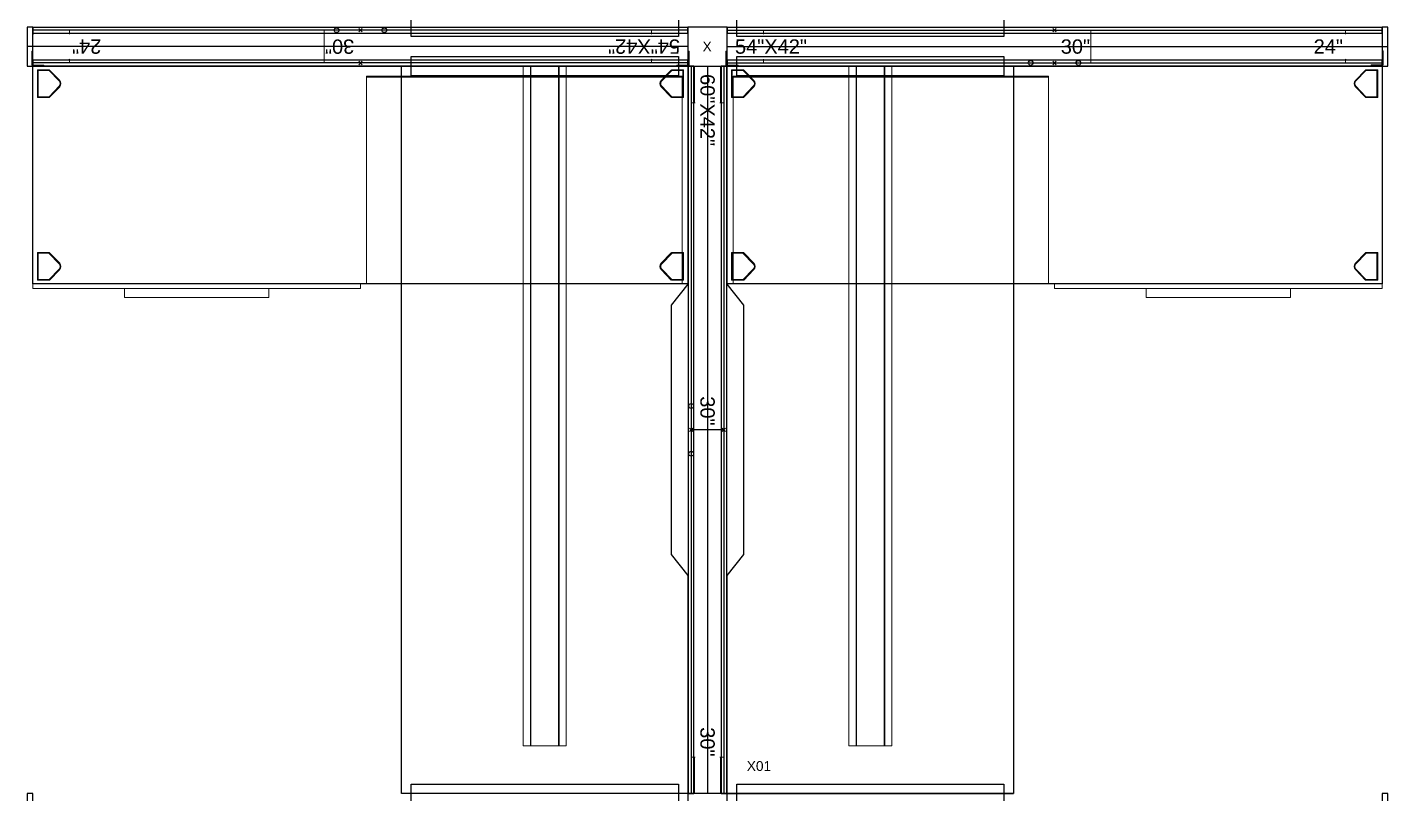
# Model space of a CAD drawing. Header units: millimetres. Extents: x 2230.7 to 2245.2, y 2431 to 2439.
# Drawn here: x 2230.689 to 2233.539, y 2432.591 to 2434.197 of the extents above; entities that cross this region are included whole.
import ezdxf

# ---------------------------------------------------------------- set-up
doc = ezdxf.new("R2010")
doc.units = ezdxf.units.MM
for name, color, linetype in [('DD2D', 7, 'Continuous'), ('DD2D_Geometry', 7, 'Continuous'), ('ENFASIS NEW', 7, 'Continuous'), ('FLEXIFRONTERAS', 7, 'Continuous'), ('Id Unión', 7, 'Continuous')]:
    doc.layers.add(name, color=color, linetype=linetype)
doc.styles.get("Standard").update_dxf_attribs({"font": 'arial.ttf'})

# ---------------------------------------------------------------- blocks, each defined once
blk = doc.blocks.new('DD40102460AB')
at = {"color": 1}
for p, q in [((0.0035, -0.0035), (-0.0035, 0.0035)), ((0.0035, 0.0035), (-0.0035, -0.0035))]:
    blk.add_line(p, q, dxfattribs=at)
blk.add_lwpolyline([(-0.2612, -0.0417), (0.2612, -0.0417), (0.305, -0.0067), (0.762, -0.0067), (0.762, -0.6067), (-0.762, -0.6067), (-0.762, -0.0067), (-0.305, -0.0067)], close=True)
blk.add_point((0, 0), dxfattribs=at)
blk.add_point((0, 0))
blk = doc.blocks.new('DD50025418')
at = {"color": 0, "linetype": 'Continuous', "lineweight": 0}
for p, q in [((0, -0.456), (0, 0)), ((0, 0), (1.372, 0)), ((1.372, 0), (1.372, -0.456)), ((0.0092, -0.0075), (0.0092, -0.0655)), ((0.0107, -0.0075), (0.0092, -0.0075)), ((0.0333, -0.0075), (0.0107, -0.0075)), ((0.0107, -0.064), (0.0107, -0.0091)), ((0.0107, -0.0091), (0.0333, -0.0091)), ((0.0124, -0.0211), (0.6735, -0.0211)), ((0.0124, -0.0227), (0.0124, -0.0211)), ((0.0124, -0.0227), (0.6735, -0.0227)), ((0.0124, -0.456), (0.0124, -0.0227)), ((0.0337, -0.0092), (0.0549, -0.0309)), ((0.056, -0.0299), (0.0348, -0.0081)), ((0.6735, -0.0211), (0.6735, -0.0227)), ((0.6735, -0.0227), (0.6735, -0.456)), ((1.316, -0.0299), (1.3372, -0.0081)), ((1.3383, -0.0092), (1.3171, -0.0309)), ((1.3387, -0.0075), (1.3613, -0.0075)), ((1.3613, -0.0091), (1.3387, -0.0091)), ((1.3613, -0.0075), (1.3628, -0.0075)), ((1.3613, -0.064), (1.3613, -0.0091)), ((1.3628, -0.0075), (1.3628, -0.0655)), ((0.0549, -0.0421), (0.0337, -0.0639)), ((0.0348, -0.0649), (0.056, -0.0432)), ((1.3372, -0.0649), (1.316, -0.0432)), ((1.3171, -0.0421), (1.3383, -0.0639)), ((0.0092, -0.0655), (0.0333, -0.0655)), ((0.0333, -0.064), (0.0107, -0.064)), ((1.3387, -0.064), (1.3613, -0.064)), ((1.3628, -0.0655), (1.3387, -0.0655)), ((0.0092, -0.4485), (0.0092, -0.3905)), ((0.0092, -0.3905), (0.0333, -0.3905)), ((0.0107, -0.392), (0.0107, -0.4469)), ((0.0333, -0.392), (0.0107, -0.392)), ((0.0549, -0.4139), (0.0337, -0.3921)), ((0.0348, -0.3911), (0.056, -0.4128)), ((1.3372, -0.3911), (1.316, -0.4128)), ((1.3171, -0.4139), (1.3383, -0.3921)), ((1.3628, -0.3905), (1.3387, -0.3905)), ((1.3387, -0.392), (1.3613, -0.392)), ((1.3613, -0.392), (1.3613, -0.4469)), ((1.3628, -0.4485), (1.3628, -0.3905)), ((0.0337, -0.4468), (0.0549, -0.4251)), ((0.056, -0.4261), (0.0348, -0.4479)), ((1.316, -0.4261), (1.3372, -0.4479)), ((1.3383, -0.4468), (1.3171, -0.4251)), ((1.372, -0.456), (0, -0.456)), ((0.0107, -0.4485), (0.0092, -0.4485)), ((0.0107, -0.4469), (0.0333, -0.4469)), ((0.0333, -0.4485), (0.0107, -0.4485)), ((0.686, -0.456), (0.686, -0.4657)), ((1.3613, -0.4469), (1.3387, -0.4469)), ((1.3387, -0.4485), (1.3613, -0.4485)), ((1.3613, -0.4485), (1.3628, -0.4485)), ((1.372, -0.456), (1.372, -0.4657)), ((0.686, -0.4657), (1.372, -0.4657)), ((0.8781, -0.4848), (0.8781, -0.4657)), ((1.1799, -0.4848), (1.1799, -0.4657)), ((0.8781, -0.4848), (1.1799, -0.4848))]:
    blk.add_line(p, q, dxfattribs=at)
for centre, radius, start, end in [((0.0333, -0.0096), 0.00203, 44.2788, 90), ((0.0333, -0.0096), 0.000507, 44.2788, 90), ((1.3387, -0.0096), 0.00203, 90, 135.7212), ((1.3387, -0.0096), 0.000507, 90, 135.7212), ((0.0491, -0.0365), 0.008, 315.7212, 44.2788), ((0.0491, -0.0365), 0.00952, 315.7212, 44.2788), ((1.3229, -0.0365), 0.00952, 135.7212, 224.2788), ((1.3229, -0.0365), 0.008, 135.7212, 224.2788), ((0.0333, -0.0635), 0.000507, 270, 315.7212), ((0.0333, -0.0635), 0.00203, 270, 315.7212), ((1.3387, -0.0635), 0.00203, 224.2788, 270), ((1.3387, -0.0635), 0.000507, 224.2788, 270), ((0.0333, -0.3925), 0.00203, 44.2788, 90), ((0.0333, -0.3925), 0.000507, 44.2788, 90), ((1.3387, -0.3925), 0.00203, 90, 135.7212), ((1.3387, -0.3925), 0.000507, 90, 135.7212), ((0.0491, -0.4195), 0.008, 315.7212, 44.2788), ((0.0491, -0.4195), 0.00952, 315.7212, 44.2788), ((1.3229, -0.4195), 0.00952, 135.7212, 224.2788), ((1.3229, -0.4195), 0.008, 135.7212, 224.2788), ((0.0333, -0.4464), 0.000507, 270, 315.7212), ((0.0333, -0.4464), 0.00203, 270, 315.7212), ((1.3387, -0.4464), 0.00203, 224.2788, 270), ((1.3387, -0.4464), 0.000507, 224.2788, 270)]:
    blk.add_arc(centre, radius, start, end, dxfattribs=at)
blk = doc.blocks.new('DD50035418')
at = {"color": 0, "linetype": 'Continuous', "lineweight": 0}
for p, q in [((0, 0), (-1.372, 0)), ((-1.372, 0), (-1.372, -0.456)), ((0, -0.456), (0, 0)), ((-1.3628, -0.0075), (-1.3628, -0.0655)), ((-1.3613, -0.0075), (-1.3628, -0.0075)), ((-1.3387, -0.0075), (-1.3613, -0.0075)), ((-1.3613, -0.064), (-1.3613, -0.0091)), ((-1.3613, -0.0091), (-1.3387, -0.0091)), ((-1.3383, -0.0092), (-1.3171, -0.0309)), ((-1.316, -0.0299), (-1.3372, -0.0081)), ((-0.0124, -0.0211), (-0.6735, -0.0211)), ((-0.6735, -0.0211), (-0.6735, -0.0227)), ((-0.0124, -0.0227), (-0.6735, -0.0227)), ((-0.6735, -0.0227), (-0.6735, -0.456)), ((-0.056, -0.0299), (-0.0348, -0.0081)), ((-0.0337, -0.0092), (-0.0549, -0.0309)), ((-0.0333, -0.0075), (-0.0107, -0.0075)), ((-0.0107, -0.0091), (-0.0333, -0.0091)), ((-0.0124, -0.0227), (-0.0124, -0.0211)), ((-0.0124, -0.456), (-0.0124, -0.0227)), ((-0.0107, -0.0075), (-0.0092, -0.0075)), ((-0.0107, -0.064), (-0.0107, -0.0091)), ((-0.0092, -0.0075), (-0.0092, -0.0655)), ((-1.3171, -0.0421), (-1.3383, -0.0639)), ((-1.3372, -0.0649), (-1.316, -0.0432)), ((-0.0348, -0.0649), (-0.056, -0.0432)), ((-0.0549, -0.0421), (-0.0337, -0.0639)), ((-1.3628, -0.0655), (-1.3387, -0.0655)), ((-1.3387, -0.064), (-1.3613, -0.064)), ((-0.0333, -0.064), (-0.0107, -0.064)), ((-0.0092, -0.0655), (-0.0333, -0.0655)), ((-1.3628, -0.4485), (-1.3628, -0.3905)), ((-1.3628, -0.3905), (-1.3387, -0.3905)), ((-1.3613, -0.392), (-1.3613, -0.4469)), ((-1.3387, -0.392), (-1.3613, -0.392)), ((-1.3171, -0.4139), (-1.3383, -0.3921)), ((-1.3372, -0.3911), (-1.316, -0.4128)), ((-0.0348, -0.3911), (-0.056, -0.4128)), ((-0.0549, -0.4139), (-0.0337, -0.3921)), ((-0.0092, -0.3905), (-0.0333, -0.3905)), ((-0.0333, -0.392), (-0.0107, -0.392)), ((-0.0107, -0.392), (-0.0107, -0.4469)), ((-0.0092, -0.4485), (-0.0092, -0.3905)), ((-1.3383, -0.4468), (-1.3171, -0.4251)), ((-1.316, -0.4261), (-1.3372, -0.4479)), ((-0.056, -0.4261), (-0.0348, -0.4479)), ((-0.0337, -0.4468), (-0.0549, -0.4251)), ((-1.372, -0.456), (-1.372, -0.4657)), ((-1.372, -0.456), (0, -0.456)), ((-1.3613, -0.4485), (-1.3628, -0.4485)), ((-1.3613, -0.4469), (-1.3387, -0.4469)), ((-1.3387, -0.4485), (-1.3613, -0.4485)), ((-0.686, -0.456), (-0.686, -0.4657)), ((-0.0107, -0.4469), (-0.0333, -0.4469)), ((-0.0333, -0.4485), (-0.0107, -0.4485)), ((-0.0107, -0.4485), (-0.0092, -0.4485)), ((-0.686, -0.4657), (-1.372, -0.4657)), ((-1.1799, -0.4848), (-1.1799, -0.4657)), ((-0.8781, -0.4848), (-0.8781, -0.4657)), ((-0.8781, -0.4848), (-1.1799, -0.4848))]:
    blk.add_line(p, q, dxfattribs=at)
for centre, radius, start, end in [((-1.3387, -0.0096), 0.00203, 44.2788, 90), ((-1.3387, -0.0096), 0.000507, 44.2788, 90), ((-0.0333, -0.0096), 0.00203, 90, 135.7212), ((-0.0333, -0.0096), 0.000507, 90, 135.7212), ((-1.3229, -0.0365), 0.008, 315.7212, 44.2788), ((-1.3229, -0.0365), 0.00952, 315.7212, 44.2788), ((-0.0491, -0.0365), 0.00952, 135.7212, 224.2788), ((-0.0491, -0.0365), 0.008, 135.7212, 224.2788), ((-1.3387, -0.0635), 0.000507, 270, 315.7212), ((-1.3387, -0.0635), 0.00203, 270, 315.7212), ((-0.0333, -0.0635), 0.00203, 224.2788, 270), ((-0.0333, -0.0635), 0.000507, 224.2788, 270), ((-1.3387, -0.3925), 0.00203, 44.2788, 90), ((-1.3387, -0.3925), 0.000507, 44.2788, 90), ((-0.0333, -0.3925), 0.00203, 90, 135.7212), ((-0.0333, -0.3925), 0.000507, 90, 135.7212), ((-1.3229, -0.4195), 0.008, 315.7212, 44.2788), ((-1.3229, -0.4195), 0.00952, 315.7212, 44.2788), ((-0.0491, -0.4195), 0.00952, 135.7212, 224.2788), ((-0.0491, -0.4195), 0.008, 135.7212, 224.2788), ((-1.3387, -0.4464), 0.000507, 270, 315.7212), ((-1.3387, -0.4464), 0.00203, 270, 315.7212), ((-0.0333, -0.4464), 0.00203, 224.2788, 270), ((-0.0333, -0.4464), 0.000507, 224.2788, 270)]:
    blk.add_arc(centre, radius, start, end, dxfattribs=at)
blk = doc.blocks.new('DD3210S')
at = {"color": 1, "linetype": 'Continuous', "lineweight": 0}
for p, q in [((0.0006, 0.0025), (0.0006, 0.0312)), ((0.0006, 0.0312), (0.0025, 0.0312)), ((0.0025, 0.0025), (0.0025, 0.0312)), ((-0.023, 0.0019), (-0.023, 0)), ((-0.023, 0.0019), (-0.0134, 0.0019)), ((-0.0134, 0), (-0.023, 0)), ((-0.016, 0.0019), (-0.016, 0)), ((0, 0.0019), (-0.0134, 0.0019)), ((-0.0134, 0), (-0.0134, 0.0019)), ((0, 0), (-0.0134, 0)), ((0.0006, 0.0248), (0.0025, 0.0248)), ((0.0006, 0.0112), (0.0025, 0.0112)), ((0.0006, 0.0048), (0.0025, 0.0048))]:
    blk.add_line(p, q, dxfattribs=at)
for radius in [0.000633, 0.00253]:
    blk.add_arc((0, 0.0025), radius, 270, 0, dxfattribs=at)
blk = doc.blocks.new('DD3211S')
at = {"color": 1, "linetype": 'Continuous', "lineweight": 0}
for p, q in [((-0.0025, 0.0025), (-0.0025, 0.0312)), ((-0.0006, 0.0312), (-0.0025, 0.0312)), ((-0.0006, 0.0025), (-0.0006, 0.0312)), ((-0.0006, 0.0248), (-0.0025, 0.0248)), ((-0.0006, 0.0112), (-0.0025, 0.0112)), ((-0.0006, 0.0048), (-0.0025, 0.0048)), ((0, 0.0019), (0.0134, 0.0019)), ((0, 0), (0.0134, 0)), ((0.023, 0.0019), (0.0134, 0.0019)), ((0.0134, 0), (0.0134, 0.0019)), ((0.0134, 0), (0.023, 0)), ((0.016, 0.0019), (0.016, 0)), ((0.023, 0.0019), (0.023, 0))]:
    blk.add_line(p, q, dxfattribs=at)
for radius in [0.00253, 0.000633]:
    blk.add_arc((0, 0.0025), radius, 180, 270, dxfattribs=at)
blk = doc.blocks.new('DD4051NA1854AB')
for p, q in [((-0.686, -0.456), (-0.686, 0)), ((-0.686, 0), (0.686, 0)), ((0.686, 0), (0.686, -0.456)), ((0.686, -0.456), (-0.686, -0.456))]:
    blk.add_line(p, q)
blk = doc.blocks.new('A$C086C6990')
at = {"color": 0, "linetype": 'Continuous', "lineweight": 0}
for p, q in [((-1.3429, 0.1376), (-1.3429, 0.1522)), ((-1.3429, 0.1522), (0.0811, 0.1522)), ((0.0811, 0.1376), (0.0811, 0.1522)), ((-1.3429, 0.136), (-1.3429, 0.1376)), ((-1.3429, 0.1372), (0.0811, 0.1372)), ((-1.3429, 0.136), (0.0811, 0.136)), ((-1.3429, 0.1356), (-1.3429, 0.136)), ((-1.3429, 0.0788), (-1.3429, 0.1356)), ((0.0811, 0.136), (0.0811, 0.1376)), ((0.0811, 0.1356), (0.0811, 0.136)), ((0.0811, 0.0788), (0.0811, 0.1356)), ((-1.3429, 0.0784), (-1.3429, 0.0788)), ((-1.3429, 0.0768), (-1.3429, 0.0784)), ((-1.3429, 0.0784), (0.0811, 0.0784)), ((-1.3429, 0.0772), (0.0811, 0.0772)), ((-1.3429, 0.0622), (-1.3429, 0.0768)), ((-1.3429, 0.0622), (0.0811, 0.0622)), ((0.0811, 0.0784), (0.0811, 0.0788)), ((0.0811, 0.0768), (0.0811, 0.0784)), ((0.0811, 0.0622), (0.0811, 0.0768))]:
    blk.add_line(p, q, dxfattribs=at)
blk = doc.blocks.new('DD330160S')
blk.add_blockref('A$C086C6990', (1.3429, -0.1072))
blk = doc.blocks.new('DD101054422D')
at = {"color": 1, "linetype": 'Continuous', "lineweight": 0}
for p, q in [((0.0765, 0.026), (0.0765, 0.0343)), ((1.2955, 0.0343), (0.0765, 0.0343)), ((0.762, -0.0343), (0.762, 0.0343)), ((1.2955, 0.0343), (1.2955, 0.026)), ((0, -0.0255), (0, 0.0255)), ((0.0017, 0.0275), (0.0218, 0.0275)), ((0.002, 0.0275), (0.0215, 0.0275)), ((0.0747, 0.0275), (0.0215, 0.0275)), ((0.0747, 0.0275), (0.075, 0.0275)), ((1.2973, 0.0275), (1.297, 0.0275)), ((1.2973, 0.0275), (1.3505, 0.0275)), ((1.3703, 0.0275), (1.3502, 0.0275)), ((1.37, 0.0275), (1.3505, 0.0275)), ((1.372, -0.0255), (1.372, 0.0255)), ((0.025, -0.0275), (0.002, -0.0275)), ((0.025, -0.0275), (0.0747, -0.0275)), ((0.0747, -0.0275), (0.075, -0.0275)), ((0.0765, -0.0343), (0.0765, -0.026)), ((1.2955, -0.026), (1.2955, -0.0343)), ((1.2973, -0.0275), (1.297, -0.0275)), ((1.347, -0.0275), (1.2973, -0.0275)), ((1.347, -0.0275), (1.37, -0.0275)), ((1.2955, -0.0343), (0.0765, -0.0343))]:
    blk.add_line(p, q, dxfattribs=at)
at = {"color": 1}
for p, q in [((0.6825, 0.0379), (0.6895, 0.0308)), ((0.6825, 0.0308), (0.6895, 0.0379)), ((0.6825, -0.0379), (0.6895, -0.0308)), ((0.6825, -0.0308), (0.6895, -0.0379))]:
    blk.add_line(p, q, dxfattribs=at)
for centre in [(0.636, -0.0343), (0.736, -0.0343)]:
    blk.add_circle(centre, 0.005, dxfattribs=at)
at = {"color": 1, "linetype": 'Continuous', "lineweight": 0}
for centre, radius, start, end in [((0.002, 0.0255), 0.00203, 90, 180), ((0.075, 0.026), 0.00151, 10.021, 90), ((0.075, 0.026), 0.00151, 0, 10.021), ((1.297, 0.026), 0.00151, 90, 169.979), ((1.297, 0.026), 0.00151, 169.979, 180), ((1.297, 0.026), 0.00151, 169.979, 180), ((1.37, 0.0255), 0.00203, 0, 90), ((0.002, -0.0255), 0.00203, 180, 270), ((0.075, -0.026), 0.00151, 270, 349.979), ((0.075, -0.026), 0.00151, 349.979, 0), ((1.297, -0.026), 0.00151, 180, 190.021), ((1.297, -0.026), 0.00151, 180, 190.021), ((1.297, -0.026), 0.00151, 190.021, 270), ((1.37, -0.0255), 0.00203, 270, 0)]:
    blk.add_arc(centre, radius, start, end, dxfattribs=at)
at = {"color": 1}
for p in [(0.686, 0.0343), (0.686, -0.0343)]:
    blk.add_point(p, dxfattribs=at)
at = {"char_height": 0.03, "attachment_point": 1}
for s, insert in [('54"X42"', (0.0165, 0.0151)), ('30"', (0.6989, 0.0151)), ('24"', (1.2287, 0.0151))]:
    blk.add_mtext_dynamic_manual_height_columns(s, width=75.494015, gutter_width=12.5, heights=[0], dxfattribs=dict(at, insert=insert))
blk = doc.blocks.new('SPACE_DD10105442')
blk.add_blockref('DD101054422D', (0, 0))
blk = doc.blocks.new('DD101060422D')
at = {"color": 1, "linetype": 'Continuous', "lineweight": 0}
for p, q in [((0.0765, 0.026), (0.0765, 0.0343)), ((1.4475, 0.0343), (0.0765, 0.0343)), ((1.4475, 0.0343), (1.4475, 0.026)), ((0, -0.0255), (0, 0.0255)), ((0.0017, 0.0275), (0.0218, 0.0275)), ((0.002, 0.0275), (0.0215, 0.0275)), ((0.0747, 0.0275), (0.0215, 0.0275)), ((0.0747, 0.0275), (0.075, 0.0275)), ((1.4493, 0.0275), (1.449, 0.0275)), ((1.4493, 0.0275), (1.5025, 0.0275)), ((1.5223, 0.0275), (1.5022, 0.0275)), ((1.522, 0.0275), (1.5025, 0.0275)), ((1.524, -0.0255), (1.524, 0.0255)), ((0.025, -0.0275), (0.002, -0.0275)), ((0.025, -0.0275), (0.0747, -0.0275)), ((0.0747, -0.0275), (0.075, -0.0275)), ((0.0765, -0.0343), (0.0765, -0.026)), ((1.4475, -0.026), (1.4475, -0.0343)), ((1.4493, -0.0275), (1.449, -0.0275)), ((1.499, -0.0275), (1.4493, -0.0275)), ((1.499, -0.0275), (1.522, -0.0275)), ((1.4475, -0.0343), (0.0765, -0.0343))]:
    blk.add_line(p, q, dxfattribs=at)
at = {"color": 1}
for p, q in [((0.7585, 0.0379), (0.7655, 0.0308)), ((0.7585, 0.0308), (0.7655, 0.0379)), ((0.762, 0.0343), (0.762, -0.0343)), ((0.7585, -0.0379), (0.7655, -0.0308)), ((0.7585, -0.0308), (0.7655, -0.0379))]:
    blk.add_line(p, q, dxfattribs=at)
for centre in [(0.712, -0.0343), (0.812, -0.0343)]:
    blk.add_circle(centre, 0.005, dxfattribs=at)
at = {"color": 1, "linetype": 'Continuous', "lineweight": 0}
for centre, radius, start, end in [((0.002, 0.0255), 0.00203, 90, 180), ((0.075, 0.026), 0.00151, 10.021, 90), ((0.075, 0.026), 0.00151, 0, 10.021), ((1.449, 0.026), 0.00151, 90, 169.979), ((1.449, 0.026), 0.00151, 169.979, 180), ((1.449, 0.026), 0.00151, 169.979, 180), ((1.522, 0.0255), 0.00203, 0, 90), ((0.002, -0.0255), 0.00203, 180, 270), ((0.075, -0.026), 0.00151, 270, 349.979), ((0.075, -0.026), 0.00151, 349.979, 0), ((1.449, -0.026), 0.00151, 180, 190.021), ((1.449, -0.026), 0.00151, 180, 190.021), ((1.449, -0.026), 0.00151, 190.021, 270), ((1.522, -0.0255), 0.00203, 270, 0)]:
    blk.add_arc(centre, radius, start, end, dxfattribs=at)
at = {"color": 1}
for p in [(0.762, 0.0343), (0.762, -0.0343)]:
    blk.add_point(p, dxfattribs=at)
at = {"char_height": 0.03, "attachment_point": 1}
for s, insert in [('60"X42"', (0.0165, 0.0151)), ('30"', (0.6916, 0.0151)), ('30"', (1.3849, 0.0151))]:
    blk.add_mtext_dynamic_manual_height_columns(s, width=75.494015, gutter_width=12.5, heights=[0], dxfattribs=dict(at, insert=insert))
blk = doc.blocks.new('SPACE_DD10106042')
blk.add_blockref('DD101060422D', (0, 0))
blk = doc.blocks.new('DD3021422D')
for p, q in [((0, 0.041), (0, -0.041)), ((0.012, 0.041), (0, 0.041)), ((0.012, -0.041), (0.012, 0.041)), ((0, -0.041), (0.012, -0.041))]:
    blk.add_line(p, q)
blk = doc.blocks.new('SPACE_DD302142')
blk.add_blockref('DD3021422D', (0, 0))

msp = doc.modelspace()

# ---------------------------------------------------------------- linework, layer by layer
at = {"layer": 'DD2D'}
for p, q in [((2232.0731, 2434.1905), (2230.7011, 2434.1905)), ((2232.1551, 2434.1905), (2233.5271, 2434.1905)), ((2230.7011, 2434.1562), (2230.6891, 2434.1562)), ((2232.0731, 2434.1562), (2230.7011, 2434.1562)), ((2232.1551, 2434.1562), (2233.5271, 2434.1562)), ((2233.5271, 2434.1562), (2233.5391, 2434.1562)), ((2232.0731, 2434.1219), (2230.7011, 2434.1219)), ((2232.0798, 2434.1152), (2232.0798, 2432.5912)), ((2232.1141, 2434.1152), (2232.1141, 2432.5912)), ((2232.1484, 2434.1152), (2232.1484, 2432.5912)), ((2232.1551, 2434.1219), (2233.5271, 2434.1219)), ((2232.1141, 2432.5912), (2232.1141, 2432.5911))]:
    msp.add_line(p, q, dxfattribs=at)
at = {"layer": 'DD2D_Geometry'}
for points in [[(2232.0731, 2434.1965), (2230.7011, 2434.1965), (2230.7011, 2434.1845), (2232.0731, 2434.1845)], [(2232.0731, 2434.1972), (2232.0731, 2434.1151), (2232.1551, 2434.1151), (2232.1551, 2434.1972)], [(2232.1551, 2434.1845), (2233.5271, 2434.1845), (2233.5271, 2434.1965), (2232.1551, 2434.1965)], [(2232.0731, 2434.1279), (2230.7011, 2434.1279), (2230.7011, 2434.1159), (2232.0731, 2434.1159)], [(2232.0738, 2434.1152), (2232.0738, 2432.5912), (2232.0858, 2432.5912), (2232.0858, 2434.1152)], [(2232.1424, 2434.1152), (2232.1424, 2432.5912), (2232.1544, 2432.5912), (2232.1544, 2434.1152)], [(2232.1551, 2434.1159), (2233.5271, 2434.1159), (2233.5271, 2434.1279), (2232.1551, 2434.1279)], [(2232.0731, 2432.5912), (2232.0731, 2432.5091), (2232.1551, 2432.5091), (2232.1551, 2432.5912)]]:
    msp.add_lwpolyline(points, close=True, dxfattribs=at)
at = {"layer": 'FLEXIFRONTERAS', "color": 2}
for p, q in [((2232.0731, 2434.1152), (2231.4731, 2434.1152)), ((2232.1552, 2432.5912), (2232.7552, 2432.5912))]:
    msp.add_line(p, q, dxfattribs=at)
at = {"layer": 'FLEXIFRONTERAS', "color": 4}
for p, q in [((2232.1552, 2434.1152), (2232.7552, 2434.1152)), ((2232.0731, 2432.5912), (2231.4731, 2432.5912))]:
    msp.add_line(p, q, dxfattribs=at)
at = {"layer": 'FLEXIFRONTERAS', "color": 2}
for points in [[(2231.4931, 2434.2173), (2232.053, 2434.2173), (2232.053, 2434.1773), (2231.4931, 2434.1773), (2231.4931, 2434.2173)], [(2232.1753, 2434.2173), (2232.7351, 2434.2173), (2232.7351, 2434.1773), (2232.1753, 2434.1773), (2232.1753, 2434.2173)], [(2231.4931, 2434.1352), (2232.053, 2434.1352), (2232.053, 2434.0952), (2231.4931, 2434.0952), (2231.4931, 2434.1352)], [(2232.1753, 2434.1352), (2232.7351, 2434.1352), (2232.7351, 2434.0952), (2232.1753, 2434.0952), (2232.1753, 2434.1352)], [(2231.4931, 2432.6113), (2232.053, 2432.6113), (2232.053, 2432.5713), (2231.4931, 2432.5713), (2231.4931, 2432.6113)], [(2232.1753, 2432.6113), (2232.7351, 2432.6113), (2232.7351, 2432.5713), (2232.1753, 2432.5713), (2232.1753, 2432.6113)]]:
    msp.add_lwpolyline(points, dxfattribs=at)

# ---------------------------------------------------------------- block references
at = {"layer": 'DD2D_Geometry'}
for name, p, rotation in [('SPACE_DD302142', (2230.7011, 2434.1562), 180), ('SPACE_DD10105442', (2232.0731, 2434.1562), 180), ('SPACE_DD10106042', (2232.1141, 2434.1152), 270), ('SPACE_DD302142', (2230.7011, 2432.5502), 180)]:
    msp.add_blockref(name, p, dxfattribs=dict(at, rotation=rotation))
for name, p in [('SPACE_DD10105442', (2232.1551, 2434.1562)), ('SPACE_DD302142', (2233.5271, 2434.1562)), ('SPACE_DD302142', (2233.5271, 2432.5502))]:
    msp.add_blockref(name, p, dxfattribs=at)
at = {"layer": 'ENFASIS NEW'}
for name, p in [('DD3211S', (2230.7011, 2434.1151)), ('DD3210S', (2232.0731, 2434.1152)), ('DD3211S', (2232.1552, 2434.1152)), ('DD3210S', (2233.5271, 2434.1159)), ('DD50035418', (2232.0731, 2434.1151)), ('DD4051NA1854AB', (2231.3871, 2434.1151)), ('DD50025418', (2232.1551, 2434.1151)), ('DD4051NA1854AB', (2232.8411, 2434.1151))]:
    msp.add_blockref(name, p, dxfattribs=at)
for name, p, rotation in [('DD40102460AB', (2232.0798, 2433.3532), 270), ('DD330160S', (2231.7731, 2434.1152), 270), ('DD40102460AB', (2232.1485, 2433.3532), 89.99999999999999), ('DD330160S', (2232.4552, 2434.1152), 270)]:
    msp.add_blockref(name, p, dxfattribs=dict(at, rotation=rotation))

# ---------------------------------------------------------------- texts
at = {"layer": 'DD2D_Geometry'}
msp.add_text('X', height=0.0205, dxfattribs=at).set_placement((2232.1038, 2434.146))
at = {"layer": 'Id Unión'}
msp.add_text('X01', height=0.0205, dxfattribs=at).set_placement((2232.1964, 2432.6387))

doc.saveas('drawing.dxf')
